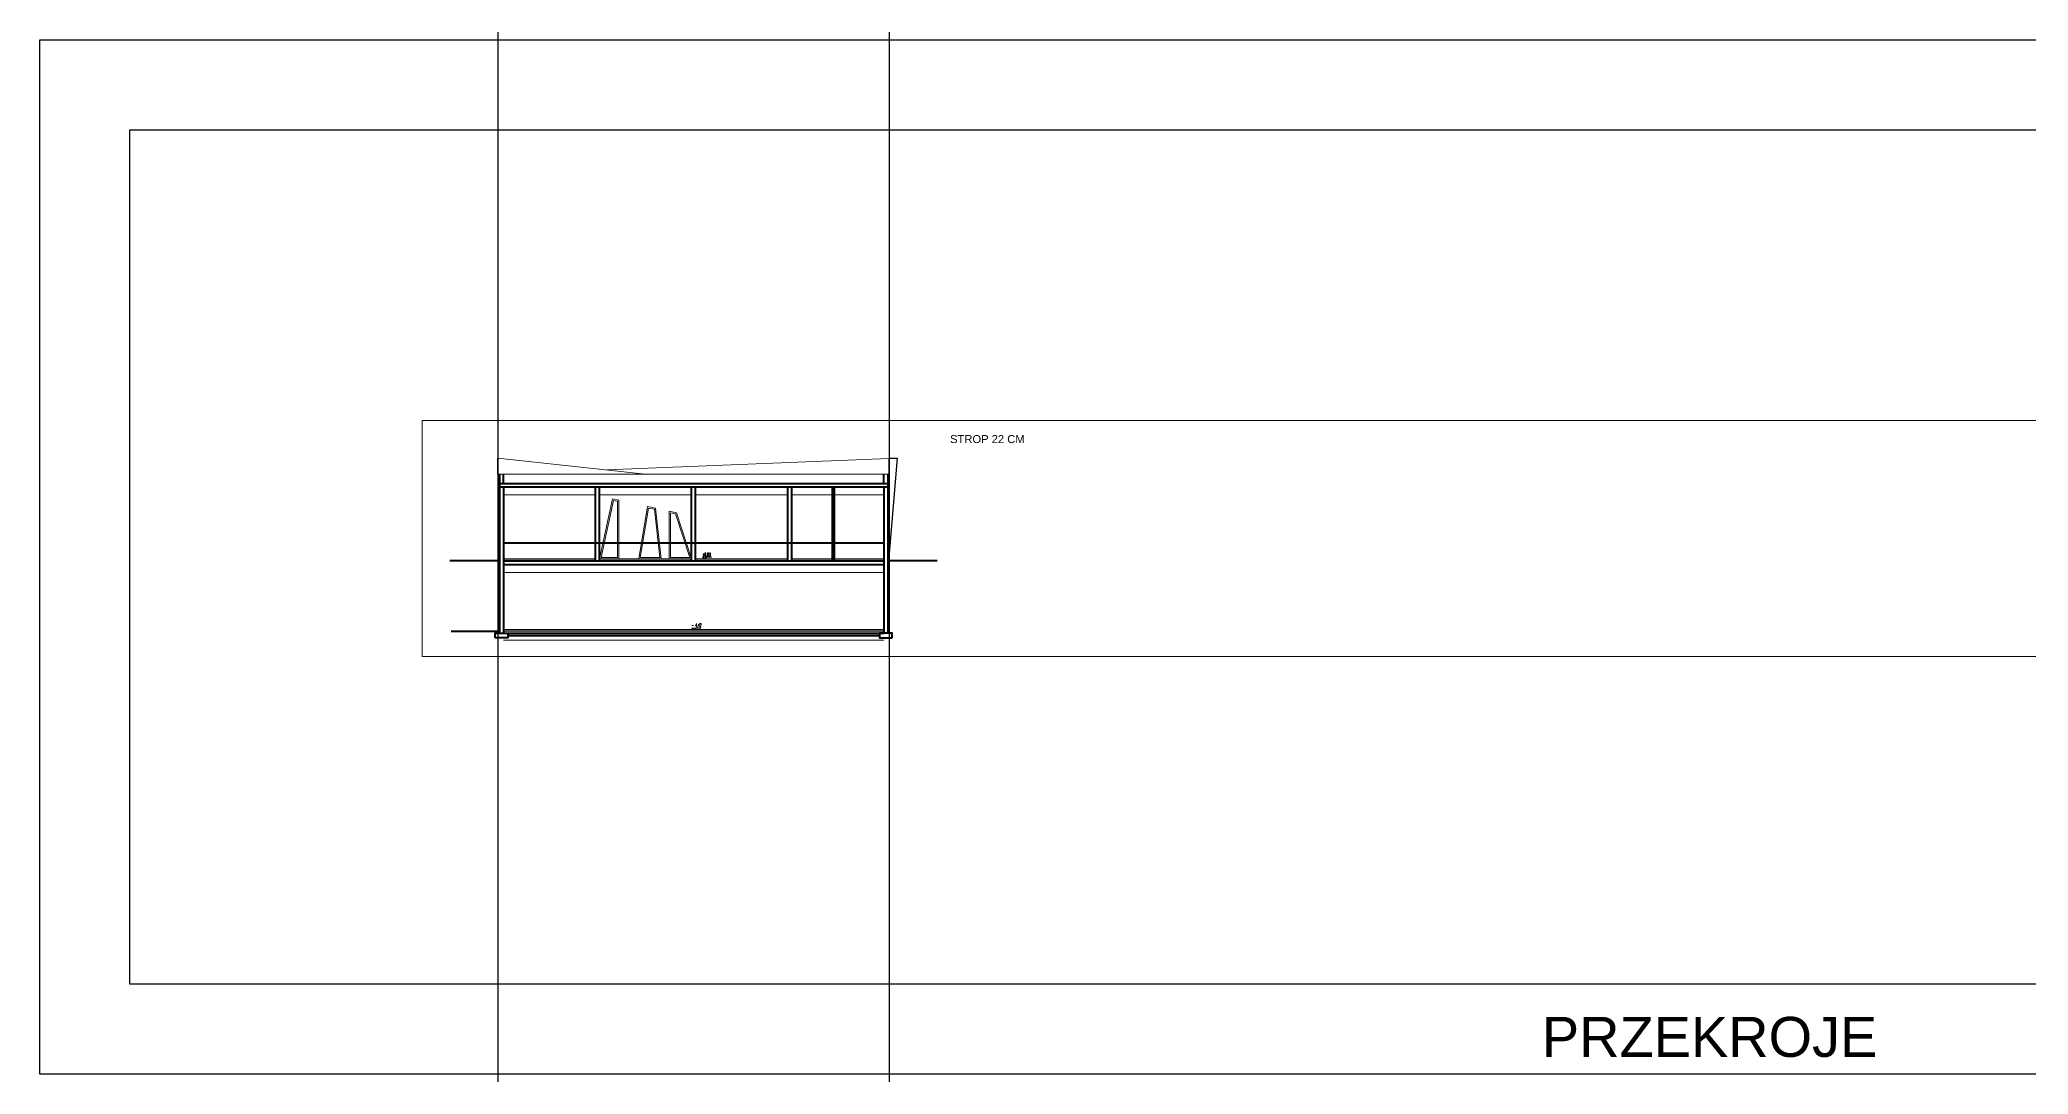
# Model space of a CAD drawing. Header units: millimetres. Extents: x -105266 to 178069, y 491 to 168574.
# Drawn here: x 52752 to 65177, y 14846 to 21310 of the extents above; entities that cross this region are included whole.
import ezdxf

# ---------------------------------------------------------------- set-up
doc = ezdxf.new("R2010")
doc.units = ezdxf.units.MM
for name, color, linetype, lineweight in [('A-sc wykończenie', 6, 'Continuous', 18), ('A-SC-MUROWANE', 2, 'Continuous', 40), ('A-STOLARKA OKIENNA', 1, 'Continuous', 5), ('A10_OPIS', 4, 'Continuous', 15), ('A14_KOTY', 4, 'Continuous', 5), ('sciany murowane', 3, 'Continuous', 40)]:
    doc.layers.add(name, color=color, linetype=linetype, lineweight=lineweight)
doc.styles.add('ROMANS', font='romans', dxfattribs={"width": 0.7})
doc.styles.get("Standard").update_dxf_attribs({"font": 'arial.ttf'})
doc.styles.add('X', font='ROMANS.shx', dxfattribs={"width": 0.5})
picture_1 = doc.add_image_def('image1.jpg', size_in_pixel=(3937, 469))

# ---------------------------------------------------------------- blocks, each defined once
blk = doc.blocks.new('poziom miekki')
for p, q in [((15.8, 4.2), (-4.2, 4.2)), ((-4.2, 4.2), (0, 0)), ((0, 0), (4.2, 4.2))]:
    blk.add_line(p, q)
at = {"color": 0, "style": 'ROMANS', "width": 0.7}
blk.add_attdef('H?', (-4.2, 8.2), '', height=7.5, dxfattribs=at)

msp = doc.modelspace()

# ---------------------------------------------------------------- linework, layer by layer
for p, q in [((55615.48, 18596.28), (55615.48, 18696.28)), ((58060.48, 18596.28), (58060.48, 18696.28)), ((58060.48, 18696.28), (58110.48, 18696.28)), ((58110.48, 18696.28), (58060.48, 18099.78))]:
    msp.add_line(p, q)
at = {"color": 1}
for p in [(55615.48, 28294.27), (58060.48, 28294.27)]:
    msp.add_xline(p, (0, -1), dxfattribs=at)
for points in [[(52752.36, 21310.39), (74960.16, 21310.39), (74960.16, 14846.11), (52752.36, 14846.11)], [(53315.48, 20747.27), (74397.04, 20747.27), (74397.04, 15409.23), (53315.48, 15409.23)]]:
    msp.add_lwpolyline(points, close=True)
msp.add_lwpolyline([(56248.36, 18060.69), (56248.36, 18066.28)])
at = {"layer": 'A-sc wykończenie'}
for p, q in [((55615.48, 18696.28), (56534.5, 18596.28)), ((58110.48, 18696.28), (56295.15, 18622.33)), ((55615.48, 18596.28), (58060.48, 18596.28)), ((55615.48, 18596.28), (55615.48, 17603.28)), ((58060.48, 18596.28), (58060.48, 17603.28)), ((55650.48, 18466.28), (56225.48, 18466.28)), ((56250.48, 18466.28), (56825.48, 18466.28)), ((56850.48, 18466.28), (57425.48, 18466.28)), ((57450.48, 18466.28), (57705.48, 18466.28)), ((57717.49, 18466.28), (58025.48, 18466.28)), ((55650.48, 17981.28), (58025.48, 17981.28)), ((55650.48, 17622.28), (58025.48, 17622.28)), ((55650.48, 17615.28), (58025.48, 17615.28)), ((55650.48, 17558.28), (58025.48, 17558.28))]:
    msp.add_line(p, q, dxfattribs=at)
for points in [[(56331.71, 18441.02), (56370.48, 18432.62), (56370.48, 18066.28), (56250.48, 18066.28), (56331.71, 18441.02)], [(56548.88, 18393.95), (56600.02, 18382.86), (56635.48, 18066.28), (56495.48, 18066.28), (56548.88, 18393.95)], [(56685.48, 18364.34), (56729.9, 18354.71), (56825.48, 18066.28), (56685.48, 18066.28), (56685.48, 18364.34)]]:
    msp.add_lwpolyline(points, dxfattribs=at)
for points in [[(56337.84, 18431.51), (56362.48, 18426.17), (56362.48, 18074.28), (56260.4, 18074.28)], [(56555.42, 18384.34), (56592.71, 18376.26), (56626.53, 18074.28), (56504.89, 18074.28)], [(56693.48, 18354.42), (56723.74, 18347.86), (56814.4, 18074.28), (56693.48, 18074.28)]]:
    msp.add_lwpolyline(points, close=True, dxfattribs=at)
at = {"layer": 'A-SC-MUROWANE'}
for p, q in [((55315.48, 18056.28), (55615.48, 18056.28)), ((58060.48, 18056.28), (58360.48, 18056.28)), ((55615.48, 17612.28), (55323.87, 17612.28))]:
    msp.add_line(p, q, dxfattribs=at)
for points in [[(55598.58, 17573.16), (55598.58, 17603.28), (55677.39, 17603.28), (55677.39, 17573.15), (55598.58, 17573.16)], [(58077.39, 17573.16), (58077.39, 17603.28), (57998.57, 17603.28), (57998.58, 17573.15), (58077.39, 17573.16)]]:
    msp.add_lwpolyline(points, dxfattribs=at)
at = {"layer": 'A-STOLARKA OKIENNA'}
for p, q in [((55650.48, 18066.28), (56225.48, 18066.28)), ((55650.48, 18064.28), (56225.48, 18064.28)), ((56248.36, 18066.28), (56825.48, 18066.28)), ((56248.36, 18064.28), (56825.48, 18064.28)), ((56850.48, 18066.28), (57425.48, 18066.28)), ((56850.48, 18064.28), (57425.48, 18064.28)), ((57450.48, 18066.28), (57705.48, 18066.28)), ((57450.48, 18064.28), (57705.48, 18064.28)), ((57717.49, 18066.28), (58025.48, 18066.28)), ((57717.49, 18064.28), (58025.48, 18064.28)), ((55650.48, 17624.28), (58025.48, 17624.28))]:
    msp.add_line(p, q, dxfattribs=at)
at = {"layer": 'sciany murowane'}
for p, q in [((55625.48, 18596.28), (55625.48, 17603.28)), ((55625.48, 18538.28), (58050.48, 18538.28)), ((55625.48, 18516.28), (58050.48, 18516.28)), ((55650.48, 18538.28), (55650.48, 18596.28)), ((55650.48, 18516.28), (55650.48, 17603.28)), ((56225.48, 18053.28), (56225.48, 18516.28)), ((56250.48, 18053.28), (56250.48, 18516.28)), ((56825.48, 18053.28), (56825.48, 18516.28)), ((56850.48, 18053.28), (56850.48, 18516.28)), ((57425.48, 18053.28), (57425.48, 18516.28)), ((57450.48, 18053.28), (57450.48, 18516.28)), ((57705.48, 18053.28), (57705.48, 18516.28)), ((57717.49, 18053.28), (57717.49, 18516.28)), ((58025.48, 18538.28), (58025.48, 18596.28)), ((58025.48, 18516.28), (58025.48, 17603.28)), ((58050.48, 18596.28), (58050.48, 17603.28)), ((55650.48, 18166.28), (58025.48, 18166.28)), ((55650.48, 18053.28), (58025.48, 18053.28)), ((55650.48, 18031.28), (58025.48, 18031.28)), ((55650.48, 17603.28), (58025.48, 17603.28)), ((55677.39, 17588.28), (57998.58, 17588.28))]:
    msp.add_line(p, q, dxfattribs=at)

# ---------------------------------------------------------------- block references
at = {"layer": 'A14_KOTY'}
ref = msp.add_blockref('poziom miekki', (56906.24, 18064.28), dxfattribs=dict(at, xscale=2.834999999940919, yscale=2.834999999940919, zscale=2.834999999940919))
ref.add_attrib('H?', '%%P0,00', (56893.3, 18082.49), dxfattribs={"layer": '0', "color": 0, "height": 21.263, "style": 'X', "width": 0.5})
ref = msp.add_blockref('poziom miekki', (56837.98, 17622.28), dxfattribs=dict(at, xscale=2.834999999940919, yscale=2.834999999940919, zscale=2.834999999940919))
ref.add_attrib('H?', '- 4,42', (56825.04, 17640.49), dxfattribs={"layer": '0', "color": 0, "height": 21.263, "style": 'X', "width": 0.5})

# ---------------------------------------------------------------- texts
at = {"attachment_point": 1}
for s, width, gutter_width, insert, char_height in [('STROP 22 CM', 1418.1874, 60, (58440.4, 18840.17), 50), ('PRZEKROJE', 10023.6048, 12.5, (62138.18, 15204.52), 250)]:
    msp.add_mtext_dynamic_manual_height_columns(s, width=width, gutter_width=gutter_width, heights=[0], dxfattribs=dict(at, insert=insert, char_height=char_height))

# ---------------------------------------------------------------- pictures from other files: only their frames are drawn
at = {"layer": 'A10_OPIS'}
image = msp.add_image(picture_1, insert=(55141.37, 17457.47), size_in_units=(12374.88, 1474.17), dxfattribs=at)
image.dxf.flags = 7

doc.saveas('drawing.dxf')
